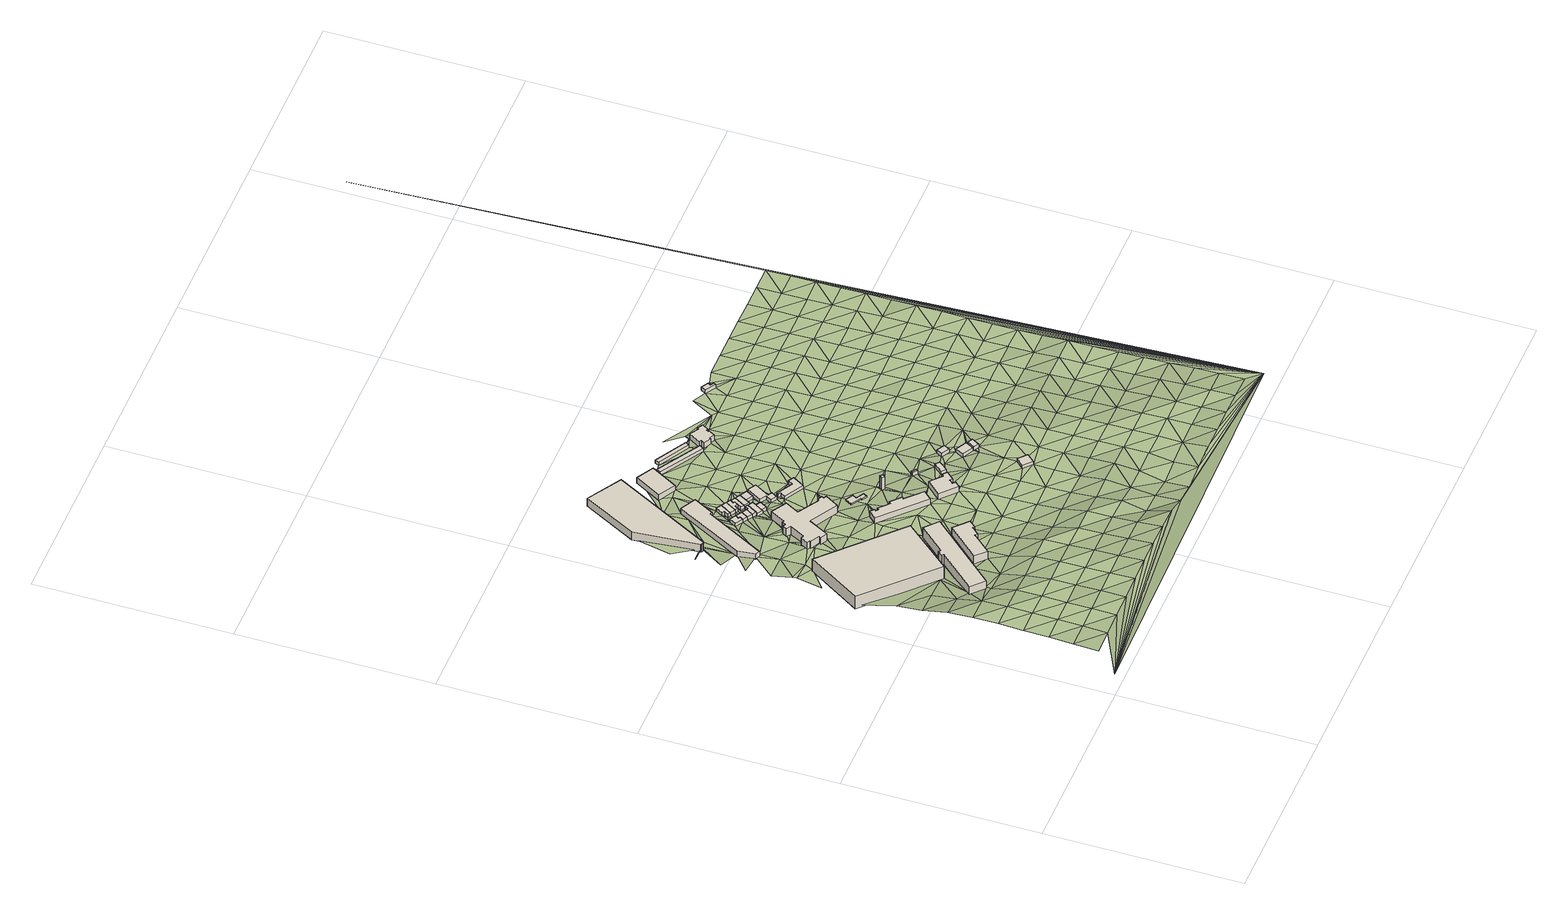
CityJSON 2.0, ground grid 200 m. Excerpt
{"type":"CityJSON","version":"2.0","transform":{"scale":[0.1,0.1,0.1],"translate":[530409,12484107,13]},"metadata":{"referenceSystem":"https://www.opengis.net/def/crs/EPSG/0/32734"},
"CityObjects":{
"building1":{"type":"Building","attributes":{"address":"358 on Victoria Victoria Road Cape Town","building":"commercial","building:levels":5,"building_height":15.3,"plus_code":"4FRW3F76+Q6G","ground_height":26.75,"roof_height":42.05},"geometry":[{"type":"Solid","lod":"1","boundaries":[[[[0,1,2,3]],[[1,4,5,2]],[[4,6,7,5]],[[6,0,3,7]],[[3,2,5,7]],[[6,4,1,0]]]]}]},
"building2":{"type":"Building","attributes":{"address":"Victoria Road Salt River Cape Town","building":"residential","building:levels":4,"building:flats":"150","residential":"student","building_height":12.5,"plus_code":"4FRW3F76+G8G","ground_height":27.33,"roof_height":39.83},"geometry":[{"type":"Solid","lod":"1","boundaries":[[[[8,9,10,11]],[[9,12,13,10]],[[12,14,15,13]],[[14,16,17,15]],[[16,18,19,17]],[[18,20,21,19]],[[20,22,23,21]],[[22,8,11,23]],[[11,10,13,15,17,19,21,23]],[[22,20,18,16,14,12,9,8]]]]}]},
"building3":{"type":"Building","attributes":{"address":"Victoria Road Salt River Cape Town","building":"residential","building:levels":3,"building:flats":"25","residential":"student","building_height":9.7,"plus_code":"4FRW3F76+GFP","ground_height":27.52,"roof_height":37.22},"geometry":[{"type":"Solid","lod":"1","boundaries":[[[[24,25,26,27]],[[25,28,29,26]],[[28,30,31,29]],[[30,32,33,31]],[[32,34,35,33]],[[34,36,37,35]],[[36,38,39,37]],[[38,24,27,39]],[[27,26,29,31,33,35,37,39]],[[38,36,34,32,30,28,25,24]]]]}]},
"building4":{"type":"Building","attributes":{"address":"International Hotel School 127 Cecil Road Salt River 7925 Cape Town","building":"college","building:levels":2,"amenity":"college","building_height":6.9,"plus_code":"4FRW3F86+86P","ground_height":23.67,"roof_height":30.57},"geometry":[{"type":"Solid","lod":"1","boundaries":[[[[40,41,42,43]],[[41,44,45,42]],[[44,46,47,45]],[[46,48,49,47]],[[48,50,51,49]],[[50,52,53,51]],[[52,40,43,53]],[[43,42,45,47,49,51,53]],[[52,50,48,46,44,41,40]]]]}]},
"building5":{"type":"Building","attributes":{"address":"1 Milne Street Salt River Cape Town","building":"house","building:levels":1,"building_height":4.1,"plus_code":"4FRW3F86+88G","ground_height":24.61,"roof_height":28.71},"geometry":[{"type":"Solid","lod":"1","boundaries":[[[[54,55,56,57]],[[55,58,59,56]],[[58,60,61,59]],[[60,62,63,61]],[[62,64,65,63]],[[64,54,57,65]],[[57,56,59,61,63,65]],[[64,62,60,58,55,54]]]]}]},
"building6":{"type":"Building","attributes":{"address":"271 Victoria Road Salt River Cape Town","building":"commercial","building:levels":3,"building_height":9.7,"plus_code":"4FRW3F86+495","ground_height":24.43,"roof_height":34.13},"geometry":[{"type":"Solid","lod":"1","boundaries":[[[[66,67,68,69]],[[67,70,71,68]],[[70,72,73,71]],[[72,74,75,73]],[[74,76,77,75]],[[76,78,79,77]],[[78,80,81,79]],[[80,82,83,81]],[[82,84,85,83]],[[84,86,87,85]],[[86,88,89,87]],[[88,90,91,89]],[[90,92,93,91]],[[92,94,95,93]],[[94,96,97,95]],[[96,98,99,97]],[[98,100,101,99]],[[100,102,103,101]],[[102,104,105,103]],[[104,106,107,105]],[[106,108,109,107]],[[108,110,111,109]],[[110,112,113,111]],[[112,66,69,113]],[[69,68,71,73,75,77,79,81,83,85,87,89,91,93,95,97,99,101,103,105,107,109,111,113]],[[112,110,108,106,104,102,100,98,96,94,92,90,88,86,84,82,80,78,76,74,72,70,67,66]]]]}]},
"building7":{"type":"Building","attributes":{"address":"97 Durham Avenue Salt River Cape Town","building":"commercial","building:levels":3,"building_height":9.7,"plus_code":"4FRW3F86+G54","ground_height":21.11,"roof_height":30.81},"geometry":[{"type":"Solid","lod":"1","boundaries":[[[[114,115,116,117]],[[115,118,119,116]],[[118,120,121,119]],[[120,122,123,121]],[[122,124,125,123]],[[124,126,127,125]],[[126,128,129,127]],[[128,114,117,129]],[[117,116,119,121,123,125,127,129]],[[128,126,124,122,120,118,115,114]]]]}]},
"building8":{"type":"Building","attributes":{"address":"2 Milne Street Salt River Cape Town","building":"house","building:levels":1,"building_height":4.1,"plus_code":"4FRW3F86+892","ground_height":24.61,"roof_height":28.71},"geometry":[{"type":"Solid","lod":"1","boundaries":[[[[130,131,132,133]],[[131,54,57,132]],[[54,64,65,57]],[[64,62,63,65]],[[62,60,61,63]],[[60,130,133,61]],[[133,132,57,65,63,61]],[[60,62,64,54,131,130]]]]}]},
"building9":{"type":"Building","attributes":{"address":"3 Milne Street Salt River Cape Town","building":"house","building:levels":1,"building_height":4.1,"plus_code":"4FRW3F86+79W","ground_height":24.61,"roof_height":28.71},"geometry":[{"type":"Solid","lod":"1","boundaries":[[[[134,135,136,137]],[[135,131,132,136]],[[131,130,133,132]],[[130,134,137,133]],[[137,136,132,133]],[[130,131,135,134]]]]}]},
"building10":{"type":"Building","attributes":{"address":"1 Ford Street Salt River Cape Town","building":"house","building:levels":1,"building_height":4.1,"plus_code":"4FRW3F86+99M","ground_height":24.08,"roof_height":28.18},"geometry":[{"type":"Solid","lod":"1","boundaries":[[[[138,139,140,141]],[[139,142,143,140]],[[142,144,145,143]],[[144,146,147,145]],[[146,148,149,147]],[[148,138,141,149]],[[141,140,143,145,147,149]],[[148,146,144,142,139,138]]]]}]},
"building11":{"type":"Building","attributes":{"address":"4 Milne Street Salt River Cape Town","building":"house","building:levels":1,"building_height":4.1,"plus_code":"4FRW3F86+7CJ","ground_height":24.61,"roof_height":28.71},"geometry":[{"type":"Solid","lod":"1","boundaries":[[[[150,151,152,153]],[[151,154,155,152]],[[154,156,157,155]],[[156,135,136,157]],[[135,134,137,136]],[[134,150,153,137]],[[153,152,155,157,136,137]],[[134,135,156,154,151,150]]]]}]},
"building12":{"type":"Building","attributes":{"address":"2 Ford Street Salt River Cape Town","building":"house","building:levels":1,"building_height":4.1,"plus_code":"4FRW3F86+999","ground_height":24.08,"roof_height":28.18},"geometry":[{"type":"Solid","lod":"1","boundaries":[[[[158,138,141,159]],[[138,148,149,141]],[[148,160,161,149]],[[160,158,159,161]],[[159,141,149,161]],[[160,148,138,158]]]]}]},
"building13":{"type":"Building","attributes":{"address":"5 Milne Street Salt River Cape Town","building":"house","building:levels":1,"building_height":4.1,"plus_code":"4FRW3F86+7CF","ground_height":24.03,"roof_height":28.13},"geometry":[{"type":"Solid","lod":"1","boundaries":[[[[162,163,164,165]],[[163,166,167,164]],[[166,168,169,167]],[[168,170,171,169]],[[170,172,173,171]],[[172,174,175,173]],[[174,162,165,175]],[[165,164,167,169,171,173,175]],[[174,172,170,168,166,163,162]]]]}]},
"building14":{"type":"Building","attributes":{"address":"3 Ford Street Salt River Cape Town","building":"house","building:levels":1,"building_height":4.1,"plus_code":"4FRW3F86+9C3","ground_height":24.08,"roof_height":28.18},"geometry":[{"type":"Solid","lod":"1","boundaries":[[[[176,158,159,177]],[[158,160,161,159]],[[160,178,179,161]],[[178,180,181,179]],[[180,182,183,181]],[[182,184,185,183]],[[184,186,187,185]],[[186,176,177,187]],[[177,159,161,179,181,183,185,187]],[[186,184,182,180,178,160,158,176]]]]}]},
"building15":{"type":"Building","attributes":{"address":"6 Milne Street Salt River Cape Town","building":"house","building:levels":1,"building_height":4.1,"plus_code":"4FRW3F86+7C9","ground_height":24.03,"roof_height":28.13},"geometry":[{"type":"Solid","lod":"1","boundaries":[[[[163,162,165,164]],[[162,188,189,165]],[[188,190,191,189]],[[190,163,164,191]],[[164,165,189,191]],[[190,188,162,163]]]]}]},
"building16":{"type":"Building","attributes":{"address":"Salt River Fire Station 346A Victoria Road Salt River 7925 Cape Town","building":"fire_station","building:levels":2,"amenity":"fire_station","operator":"City of Cape Town","building_height":6.9,"plus_code":"4FRW3F76+RH9","ground_height":27.36,"roof_height":34.26},"geometry":[{"type":"Solid","lod":"1","boundaries":[[[[192,193,194,195]],[[193,196,197,194]],[[196,198,199,197]],[[198,200,201,199]],[[200,202,203,201]],[[202,204,205,203]],[[204,206,207,205]],[[206,208,209,207]],[[208,210,211,209]],[[210,212,213,211]],[[212,214,215,213]],[[214,192,195,215]],[[195,194,197,199,201,203,205,207,209,211,213,215]],[[214,212,210,208,206,204,202,200,198,196,193,192]]]]}]},
"building17":{"type":"Building","attributes":{"address":"4 Ford Street Salt River Cape Town","building":"house","building:levels":1,"building_height":4.1,"plus_code":"4FRW3F86+8CW","ground_height":23.65,"roof_height":27.75},"geometry":[{"type":"Solid","lod":"1","boundaries":[[[[216,217,218,219]],[[217,220,221,218]],[[220,222,223,221]],[[222,224,225,223]],[[224,226,227,225]],[[226,228,229,227]],[[228,216,219,229]],[[219,218,221,223,225,227,229]],[[228,226,224,222,220,217,216]]]]}]},
"building18":{"type":"Building","attributes":{"address":"5 Ford Street Salt River Cape Town","building":"house","building:levels":1,"building_height":4.1,"plus_code":"4FRW3F86+8FJ","ground_height":23.65,"roof_height":27.75},"geometry":[{"type":"Solid","lod":"1","boundaries":[[[[230,216,219,231]],[[216,228,229,219]],[[228,232,233,229]],[[232,234,235,233]],[[234,230,231,235]],[[231,219,229,233,235]],[[234,232,228,216,230]]]]}]},
"building19":{"type":"Building","attributes":{"building":"roof","building:levels":1,"building_height":1.3,"min_height":2.8,"plus_code":"4FRW3F76+XH5","ground_height":26.44,"roof_height":31.84,"bottom_roof_height":30.54},"geometry":[{"type":"Solid","lod":"1","boundaries":[[[[236,237,238,239]],[[237,240,241,238]],[[240,242,243,241]],[[242,244,245,243]],[[244,246,247,245]],[[246,248,249,247]],[[248,250,251,249]],[[250,236,239,251]],[[239,238,241,243,245,247,249,251]],[[250,248,246,244,242,240,237,236]]]]}]},
"building20":{"type":"Building","attributes":{"address":"6 Ford Street Salt River Cape Town","building":"house","building:levels":1,"building_height":4.1,"plus_code":"4FRW3F86+8FG","ground_height":23.65,"roof_height":27.75},"geometry":[{"type":"Solid","lod":"1","boundaries":[[[[230,234,235,231]],[[234,252,253,235]],[[252,254,255,253]],[[254,230,231,255]],[[231,235,253,255]],[[254,252,234,230]]]]}]},
"building21":{"type":"Building","attributes":{"address":"7 Ford Street Salt River Cape Town","building":"house","building:levels":1,"building_height":4.1,"plus_code":"4FRW3F86+7GV","ground_height":23.68,"roof_height":27.78},"geometry":[{"type":"Solid","lod":"1","boundaries":[[[[256,257,258,259]],[[257,260,261,258]],[[260,262,263,261]],[[262,264,265,263]],[[264,266,267,265]],[[266,268,269,267]],[[268,270,271,269]],[[270,256,259,271]],[[259,258,261,263,265,267,269,271]],[[270,268,266,264,262,260,257,256]]]]}]},
"building22":{"type":"Building","attributes":{"address":"7 Shelley Road Salt River Cape Town","building":"kindergarten","building:levels":1,"building_height":4.1,"plus_code":"4FRW3F86+5HH","ground_height":23.93,"roof_height":28.03},"geometry":[{"type":"Solid","lod":"1","boundaries":[[[[272,273,274,275]],[[273,276,277,274]],[[276,278,279,277]],[[278,280,281,279]],[[280,282,283,281]],[[282,284,285,283]],[[284,286,287,285]],[[286,272,275,287]],[[275,274,277,279,281,283,285,287]],[[286,284,282,280,278,276,273,272]]]]}]},
"building23":{"type":"Building","attributes":{"address":"125 Cecil Road Salt River Cape Town","building":"industrial","building:levels":2,"building_height":6.9,"plus_code":"4FRW3F86+JCQ","ground_height":21.35,"roof_height":28.25},"geometry":[{"type":"Solid","lod":"1","boundaries":[[[[288,289,290,291]],[[289,292,293,290]],[[292,294,295,293]],[[294,288,291,295]],[[291,290,293,295]],[[294,292,289,288]]]]}]},
"building24":{"type":"Building","attributes":{"building":"yes","building:levels":5,"building_height":15.3,"plus_code":"4FRW3F76+WP2","ground_height":25.84,"roof_height":41.14},"geometry":[{"type":"Solid","lod":"1","boundaries":[[[[296,297,298,299]],[[297,300,301,298]],[[300,302,303,301]],[[302,296,299,303]],[[299,298,301,303]],[[302,300,297,296]]]]}]},
"building25":{"type":"Building","attributes":{"address":"Beth Uriel 289 Victoria Road Salt River 7925 Cape Town","building":"residential","building:levels":2,"beds":"30","amenity":"social_facility","social_facility":"shelter","building_height":6.9,"plus_code":"4FRW3F76+PQ3","ground_height":27.09,"roof_height":33.99},"geometry":[{"type":"Solid","lod":"1","boundaries":[[[[304,305,306,307]],[[305,308,309,306]],[[308,310,311,309]],[[310,312,313,311]],[[312,314,315,313]],[[314,316,317,315]],[[316,318,319,317]],[[318,320,321,319]],[[320,322,323,321]],[[322,304,307,323]],[[307,306,309,311,313,315,317,319,321,323]],[[322,320,318,316,314,312,310,308,305,304]]]]}]},
"building26":{"type":"Building","attributes":{"address":"Me’Kasi Coffee","building":"retail","building:levels":1,"amenity":"cafe","building_height":4.1,"plus_code":"4FRW3F76+RRF","ground_height":25.82,"roof_height":29.92},"geometry":[{"type":"Solid","lod":"1","boundaries":[[[[324,325,326,327]],[[325,328,329,326]],[[328,330,331,329]],[[330,324,327,331]],[[327,326,329,331]],[[330,328,325,324]]]]}]},
"building27":{"type":"Building","attributes":{"building":"garages","building:levels":1,"building_height":4.1,"plus_code":"4FRW3F76+PVW","ground_height":26.76,"roof_height":30.86},"geometry":[{"type":"Solid","lod":"1","boundaries":[[[[332,333,334,335]],[[333,336,337,334]],[[336,338,339,337]],[[338,332,335,339]],[[335,334,337,339]],[[338,336,333,332]]]]}]},
"building28":{"type":"Building","attributes":{"building":"carport","building:levels":1,"amenity":"parking","building_height":4.1,"plus_code":"4FRW3F86+HJR","ground_height":21.75,"roof_height":25.85},"geometry":[{"type":"Solid","lod":"1","boundaries":[[[[340,341,342,343]],[[341,344,345,342]],[[344,346,347,345]],[[346,340,343,347]],[[343,342,345,347]],[[346,344,341,340]]]]}]},
"building29":{"type":"Building","attributes":{"building":"service","building:levels":1,"building_height":4.1,"plus_code":"4FRW3F77+F2M","ground_height":29.05,"roof_height":33.15},"geometry":[{"type":"Solid","lod":"1","boundaries":[[[[348,349,350,351]],[[349,352,353,350]],[[352,354,355,353]],[[354,348,351,355]],[[351,350,353,355]],[[354,352,349,348]]]]}]},
"building30":{"type":"Building","attributes":{"building":"carport","building:levels":1,"amenity":"parking","building_height":4.1,"plus_code":"4FRW3F86+JJQ","ground_height":21.04,"roof_height":25.14},"geometry":[{"type":"Solid","lod":"1","boundaries":[[[[356,357,358,359]],[[357,360,361,358]],[[360,362,363,361]],[[362,356,359,363]],[[359,358,361,363]],[[362,360,357,356]]]]}]},
"building31":{"type":"Building","attributes":{"building":"school","building:levels":1,"building_height":4.1,"plus_code":"4FRW3F76+QX8","ground_height":25.17,"roof_height":29.27},"geometry":[{"type":"Solid","lod":"1","boundaries":[[[[364,365,366,367]],[[365,368,369,366]],[[368,370,371,369]],[[370,364,367,371]],[[367,366,369,371]],[[370,368,365,364]]]]}]},
"building32":{"type":"Building","attributes":{"building":"school","building:levels":1,"building_height":4.1,"plus_code":"4FRW3F77+P22","ground_height":26.19,"roof_height":30.29},"geometry":[{"type":"Solid","lod":"1","boundaries":[[[[372,373,374,375]],[[373,376,377,374]],[[376,378,379,377]],[[378,372,375,379]],[[375,374,377,379]],[[378,376,373,372]]]]}]},
"building33":{"type":"Building","attributes":{"building":"school","building:levels":1,"building_height":4.1,"plus_code":"4FRW3F77+M3J","ground_height":26.19,"roof_height":30.29},"geometry":[{"type":"Solid","lod":"1","boundaries":[[[[380,381,382,383]],[[381,384,385,382]],[[384,386,387,385]],[[386,380,383,387]],[[383,382,385,387]],[[386,384,381,380]]]]}]},
"building34":{"type":"Building","attributes":{"address":"Rotary Club of Cape Town Shelley Road Salt River Cape Town","building":"hall","building:levels":2,"amenity":"social_facility","social_facility":"outreach","operator":"Rotary International","building_height":6.9,"plus_code":"4FRW3F86+HQ7","ground_height":21.04,"roof_height":27.94},"geometry":[{"type":"Solid","lod":"1","boundaries":[[[[388,389,390,391]],[[389,392,393,390]],[[392,394,395,393]],[[394,396,397,395]],[[396,398,399,397]],[[398,400,401,399]],[[400,402,403,401]],[[402,404,405,403]],[[404,406,407,405]],[[406,408,409,407]],[[408,410,411,409]],[[410,412,413,411]],[[412,414,415,413]],[[414,388,391,415]],[[391,390,393,395,397,399,401,403,405,407,409,411,413,415]],[[414,412,410,408,406,404,402,400,398,396,394,392,389,388]]]]}]},
"building35":{"type":"Building","attributes":{"address":"Shelley Road Salt River Cape Town","building":"house","building:levels":1,"building_height":4.1,"plus_code":"4FRW3F87+J36","ground_height":20.47,"roof_height":24.57},"geometry":[{"type":"Solid","lod":"1","boundaries":[[[[416,417,418,419]],[[417,420,421,418]],[[420,422,423,421]],[[422,424,425,423]],[[424,426,427,425]],[[426,416,419,427]],[[419,418,421,423,425,427]],[[426,424,422,420,417,416]]]]}]},
"terrain1":{"type":"TINRelief","geometry":[{"type":"CompositeSurface","lod":"1","boundaries":[[[428,429,430]],[[431,432,430]],[[433,434,428]],[[433,428,430]],[[435,436,434]],[[435,434,433]],[[431,437,432]],[[438,436,439]],[[430,432,433]],[[439,436,435]],[[440,441,438]],[[435,433,442]],[[440,438,439]],[[432,442,433]],[[443,437,431]],[[444,445,441]],[[439,435,446]],[[444,441,440]],[[442,446,435]],[[447,445,448]],[[449,440,439]],[[448,445,444]],[[437,442,432]],[[446,449,439]],[[450,451,447]],[[431,452,443]],[[453,444,440]],[[450,447,448]],[[446,442,454]],[[449,453,440]],[[444,455,448]],[[437,454,442]],[[456,451,457]],[[458,449,446]],[[453,459,444]],[[460,455,444]],[[454,458,446]],[[460,444,459]],[[451,450,457]],[[431,461,452]],[[462,453,449]],[[450,448,457]],[[448,455,457]],[[443,454,437]],[[458,462,449]],[[0,456,457]],[[453,463,459]],[[458,454,464]],[[462,463,453]],[[465,466,467]],[[455,0,457]],[[460,459,468]],[[443,464,454]],[[431,469,461]],[[470,462,458]],[[463,468,459]],[[467,471,472]],[[0,455,16]],[[464,470,458]],[[472,473,474]],[[466,471,467]],[[468,475,460]],[[476,463,462]],[[452,464,443]],[[473,472,471]],[[470,476,462]],[[431,477,469]],[[473,478,474]],[[479,468,463]],[[16,14,0]],[[470,464,480]],[[14,12,0]],[[476,479,463]],[[478,481,482]],[[471,466,483]],[[480,464,452]],[[484,475,468]],[[485,478,473]],[[471,486,473]],[[487,476,470]],[[488,489,481]],[[479,490,468]],[[460,475,491]],[[483,466,492]],[[475,484,25]],[[484,468,490]],[[489,488,493]],[[487,470,480]],[[494,492,466]],[[495,496,493]],[[477,431,497]],[[471,483,486]],[[0,12,498]],[[473,499,485]],[[500,475,25]],[[501,479,476]],[[481,502,488]],[[480,452,461]],[[473,486,499]],[[501,476,487]],[[502,481,503]],[[495,504,505]],[[490,506,484]],[[494,466,498]],[[483,492,507]],[[9,508,12]],[[486,483,509]],[[510,490,479]],[[502,503,511]],[[512,486,509]],[[483,507,509]],[[480,513,487]],[[485,499,514]],[[510,479,501]],[[499,486,515]],[[516,507,492]],[[484,506,517]],[[494,518,492]],[[509,507,519]],[[461,513,480]],[[499,515,520]],[[516,492,518]],[[491,475,500]],[[521,506,490]],[[522,500,25]],[[514,523,485]],[[503,481,524]],[[508,498,12]],[[501,487,525]],[[521,490,510]],[[520,526,499]],[[506,527,517]],[[514,499,528]],[[503,524,511]],[[513,525,487]],[[526,528,499]],[[523,529,485]],[[530,527,506]],[[501,531,510]],[[528,532,514]],[[518,533,516]],[[530,506,521]],[[494,498,534]],[[469,513,461]],[[525,531,501]],[[532,535,514]],[[494,536,518]],[[537,516,533]],[[500,522,491]],[[498,508,534]],[[481,538,524]],[[534,539,494]],[[60,523,514]],[[540,527,541]],[[542,535,532]],[[541,527,530]],[[521,510,543]],[[524,544,511]],[[514,535,545]],[[536,494,539]],[[533,518,546]],[[525,513,547]],[[531,543,510]],[[548,523,60]],[[60,514,130]],[[523,548,529]],[[530,549,541]],[[469,547,513]],[[545,535,550]],[[130,514,134]],[[514,545,134]],[[536,546,518]],[[551,522,549]],[[530,521,552]],[[553,534,508]],[[554,491,522]],[[553,508,491]],[[537,533,555]],[[55,529,548]],[[556,531,525]],[[551,554,522]],[[543,552,521]],[[550,557,545]],[[553,539,534]],[[533,546,555]],[[547,556,525]],[[529,55,558]],[[146,55,54]],[[530,559,549]],[[142,558,55]],[[142,55,146]],[[536,539,553]],[[560,511,544]],[[538,544,524]],[[561,545,557]],[[553,491,554]],[[146,54,148]],[[134,545,561]],[[214,546,536]],[[543,531,562]],[[552,559,530]],[[144,142,146]],[[555,563,537]],[[564,148,54]],[[551,549,565]],[[561,150,134]],[[54,131,564]],[[547,469,477]],[[142,139,558]],[[557,566,561]],[[556,562,531]],[[554,551,565]],[[555,546,563]],[[564,131,567]],[[568,566,557]],[[569,131,135]],[[208,212,570]],[[131,569,567]],[[571,552,543]],[[139,52,558]],[[565,549,559]],[[112,568,557]],[[206,212,208]],[[572,573,112]],[[135,156,154]],[[574,566,568]],[[575,546,214]],[[135,154,569]],[[547,576,556]],[[553,577,536]],[[544,538,578]],[[180,567,569]],[[573,572,579]],[[562,571,543]],[[575,563,546]],[[569,154,580]],[[577,553,554]],[[575,214,212]],[[182,180,569]],[[154,151,580]],[[138,581,139]],[[477,576,547]],[[206,575,212]],[[581,52,139]],[[582,559,552]],[[583,580,151]],[[52,578,538]],[[112,584,568]],[[204,202,206]],[[554,565,585]],[[581,138,158]],[[583,151,166]],[[586,573,579]],[[497,431,587]],[[588,544,578]],[[166,589,190]],[[562,556,590]],[[568,591,190]],[[202,575,206]],[[554,585,577]],[[112,573,592]],[[571,582,552]],[[591,568,584]],[[593,583,166]],[[588,594,544]],[[190,595,166]],[[578,52,581]],[[112,592,584]],[[576,590,556]],[[190,591,595]],[[596,563,575]],[[593,166,597]],[[598,563,596]],[[597,166,595]],[[598,599,600]],[[584,601,591]],[[602,573,586]],[[603,158,176]],[[595,591,604]],[[562,605,571]],[[565,559,606]],[[582,607,559]],[[584,592,601]],[[581,158,608]],[[176,216,603]],[[602,586,599]],[[576,477,497]],[[609,578,581]],[[590,605,562]],[[585,610,577]],[[597,595,611]],[[598,602,599]],[[198,612,200]],[[601,592,613]],[[592,573,286]],[[609,588,578]],[[202,200,614]],[[296,575,202]],[[216,230,603]],[[615,585,565]],[[613,616,601]],[[592,617,613]],[[559,607,606]],[[577,610,618]],[[616,619,601]],[[602,598,596]],[[612,577,618]],[[158,603,608]],[[582,571,620]],[[602,286,573]],[[597,611,621]],[[603,230,621]],[[581,608,609]],[[612,614,200]],[[596,575,622]],[[585,615,610]],[[623,590,576]],[[202,614,296]],[[624,619,270]],[[611,603,621]],[[605,620,571]],[[565,606,615]],[[497,623,576]],[[273,619,616]],[[575,296,622]],[[618,610,304]],[[607,582,625]],[[304,612,618]],[[276,626,616]],[[627,602,596]],[[590,628,605]],[[614,612,304]],[[616,626,273]],[[620,625,582]],[[619,629,270]],[[614,297,296]],[[608,630,609]],[[631,603,611]],[[622,627,596]],[[623,628,590]],[[619,273,629]],[[300,297,614]],[[615,606,632]],[[611,270,631]],[[631,608,603]],[[622,296,302]],[[633,606,607]],[[626,276,273]],[[302,300,622]],[[630,634,609]],[[635,615,632]],[[286,602,636]],[[637,620,605]],[[607,625,633]],[[609,634,638]],[[639,635,640]],[[639,640,641]],[[632,640,635]],[[623,497,642]],[[609,638,643]],[[300,614,644]],[[614,304,324]],[[631,270,629]],[[627,636,602]],[[628,637,605]],[[608,645,630]],[[632,606,646]],[[304,322,647]],[[648,272,286]],[[625,620,649]],[[300,650,622]],[[645,608,631]],[[644,614,324]],[[646,606,633]],[[627,622,650]],[[304,647,325]],[[322,320,647]],[[628,623,651]],[[286,636,648]],[[637,649,620]],[[632,652,640]],[[273,653,629]],[[653,273,272]],[[654,634,630]],[[324,304,325]],[[647,320,655]],[[642,651,623]],[[650,300,644]],[[631,629,653]],[[655,320,318]],[[640,652,318]],[[654,630,645]],[[652,632,646]],[[625,349,633]],[[330,644,324]],[[636,627,656]],[[649,657,625]],[[655,318,333]],[[648,653,272]],[[647,655,338]],[[647,338,325]],[[650,644,330]],[[628,658,637]],[[646,633,348]],[[656,627,650]],[[651,659,628]],[[333,318,652]],[[631,660,645]],[[349,625,657]],[[325,338,328]],[[636,661,648]],[[649,637,658]],[[348,633,349]],[[653,660,631]],[[628,659,658]],[[344,634,654]],[[662,330,328]],[[663,651,642]],[[664,333,652]],[[346,665,666]],[[661,636,656]],[[354,646,348]],[[664,336,333]],[[654,645,344]],[[652,646,667]],[[668,650,330]],[[328,338,662]],[[669,645,660]],[[667,646,354]],[[662,338,336]],[[668,656,650]],[[648,670,653]],[[657,649,671]],[[672,659,651]],[[652,373,664]],[[673,648,661]],[[658,674,649]],[[669,344,645]],[[668,330,662]],[[336,664,675]],[[663,672,651]],[[671,349,657]],[[662,336,675]],[[670,660,653]],[[676,665,346]],[[670,648,673]],[[649,674,671]],[[667,677,652]],[[373,652,677]],[[656,678,661]],[[354,352,667]],[[664,373,372]],[[664,372,675]],[[658,659,679]],[[678,656,668]],[[672,680,659]],[[662,675,364]],[[660,681,669]],[[352,349,682]],[[344,683,346]],[[684,344,669]],[[346,685,676]],[[673,661,686]],[[658,679,674]],[[346,683,687]],[[372,688,675]],[[344,684,683]],[[685,346,687]],[[689,373,677]],[[349,671,682]],[[681,660,670]],[[659,680,679]],[[687,683,690]],[[685,687,690]],[[677,667,691]],[[692,668,662]],[[693,667,352]],[[692,662,364]],[[686,661,678]],[[684,669,694]],[[689,677,695]],[[394,676,685]],[[688,372,696]],[[394,362,676]],[[697,672,663]],[[677,691,695]],[[696,698,688]],[[671,674,699]],[[695,378,689]],[[372,378,696]],[[667,693,691]],[[694,669,700]],[[700,669,681]],[[694,701,684]],[[692,364,698]],[[352,682,693]],[[362,394,702]],[[678,668,703]],[[673,704,670]],[[680,672,697]],[[695,380,378]],[[705,673,686]],[[699,674,679]],[[663,706,697]],[[587,642,497]],[[692,703,668]],[[707,702,394]],[[681,670,704]],[[708,682,671]],[[705,704,673]],[[700,709,694]],[[394,710,707]],[[698,696,711]],[[712,686,678]],[[713,679,680]],[[709,714,715]],[[716,710,394]],[[717,718,691]],[[699,708,671]],[[696,378,711]],[[714,709,719]],[[717,691,693]],[[711,378,380]],[[703,712,678]],[[680,697,713]],[[720,709,700]],[[719,709,720]],[[718,711,380]],[[698,721,692]],[[681,722,700]],[[723,724,707]],[[719,720,725]],[[726,705,686]],[[679,727,699]],[[693,682,728]],[[722,681,704]],[[708,729,682]],[[718,717,711]],[[703,692,721]],[[706,730,697]],[[663,642,587]],[[711,721,698]],[[710,723,707]],[[712,726,686]],[[727,679,713]],[[720,700,731]],[[717,693,728]],[[682,729,728]],[[710,725,723]],[[704,705,732]],[[708,699,733]],[[725,720,723]],[[700,722,731]],[[703,734,712]],[[726,732,705]],[[699,727,733]],[[713,697,735]],[[734,703,721]],[[697,730,736]],[[737,722,704]],[[729,708,738]],[[711,717,739]],[[740,720,731]],[[728,741,717]],[[720,740,723]],[[726,712,742]],[[735,727,713]],[[732,737,704]],[[733,738,708]],[[735,697,736]],[[706,663,587]],[[712,734,742]],[[717,741,739]],[[722,743,731]],[[721,711,744]],[[732,726,745]],[[733,727,746]],[[747,728,729]],[[737,743,722]],[[738,748,729]],[[734,721,744]],[[736,730,749]],[[745,726,742]],[[727,735,746]],[[711,739,744]],[[740,731,750]],[[728,747,741]],[[723,740,751]],[[729,748,747]],[[737,732,752]],[[753,738,733]],[[743,750,731]],[[734,754,742]],[[736,755,735]],[[752,732,745]],[[753,733,746]],[[587,730,706]],[[741,756,739]],[[754,734,744]],[[755,736,749]],[[757,748,738]],[[750,758,740]],[[740,420,751]],[[741,747,756]],[[745,742,759]],[[737,760,743]],[[746,735,761]],[[752,762,737]],[[753,757,738]],[[420,740,758]],[[759,742,754]],[[761,735,755]],[[750,743,760]],[[744,739,763]],[[737,762,760]],[[739,756,764]],[[745,765,752]],[[753,746,766]],[[748,767,747]],[[757,768,748]],[[754,744,763]],[[755,749,769]],[[749,730,587]],[[765,745,759]],[[739,764,763]],[[766,746,761]],[[750,770,758]],[[747,767,756]],[[420,758,422]],[[748,768,767]],[[762,752,771]],[[770,750,760]],[[754,772,759]],[[757,753,773]],[[761,755,774]],[[765,771,752]],[[753,766,775]],[[764,756,776]],[[424,416,426]],[[772,754,763]],[[777,422,758]],[[769,774,755]],[[768,757,773]],[[778,416,424]],[[777,758,770]],[[753,775,773]],[[776,756,767]],[[765,759,779]],[[762,780,760]],[[424,422,777]],[[771,781,762]],[[749,587,769]],[[777,778,424]],[[764,782,763]],[[761,783,766]],[[772,779,759]],[[774,784,761]],[[770,760,780]],[[762,781,780]],[[782,764,776]],[[785,771,765]],[[783,775,766]],[[767,768,786]],[[761,784,783]],[[773,787,768]],[[788,778,777]],[[772,763,789]],[[774,769,790]],[[779,785,765]],[[770,791,777]],[[776,767,786]],[[789,763,782]],[[768,787,786]],[[792,781,771]],[[791,770,780]],[[793,779,772]],[[794,773,775]],[[784,774,795]],[[785,792,771]],[[775,783,796]],[[587,790,769]],[[777,797,788]],[[793,772,789]],[[790,795,774]],[[773,794,787]],[[782,776,798]],[[777,791,797]],[[775,796,794]],[[786,799,776]],[[785,779,800]],[[780,781,801]],[[792,802,781]],[[789,782,798]],[[783,784,803]],[[800,779,793]],[[776,799,798]],[[795,804,784]],[[790,587,795]],[[791,780,801]],[[788,797,805]],[[781,802,801]],[[792,785,806]],[[796,783,803]],[[787,807,786]],[[784,804,803]],[[787,794,808]],[[587,804,795]],[[789,809,793]],[[785,800,806]],[[791,810,797]],[[786,807,799]],[[809,789,798]],[[787,808,807]],[[803,804,587]],[[802,792,811]],[[796,812,794]],[[810,791,801]],[[793,813,800]],[[806,811,792]],[[812,796,803]],[[803,587,812]],[[805,797,814]],[[798,799,815]],[[813,793,809]],[[808,794,816]],[[814,797,810]],[[815,799,807]],[[812,587,816]],[[806,800,817]],[[818,801,802]],[[811,819,802]],[[816,794,812]],[[820,809,798]],[[800,813,817]],[[821,816,587]],[[810,801,818]],[[822,805,814]],[[802,819,818]],[[815,820,798]],[[823,811,806]],[[808,824,807]],[[808,816,821]],[[821,587,824]],[[823,806,817]],[[814,810,825]],[[813,809,826]],[[824,815,807]],[[820,827,809]],[[808,821,824]],[[828,824,587]],[[829,819,811]],[[810,818,825]],[[817,813,826]],[[826,809,827]],[[823,829,811]],[[830,828,587]],[[822,814,831]],[[819,832,818]],[[820,815,830]],[[825,831,814]],[[815,824,828]],[[833,830,587]],[[817,834,823]],[[819,829,832]],[[827,820,830]],[[834,817,826]],[[815,828,830]],[[587,835,833]],[[825,818,836]],[[831,837,822]],[[838,829,823]],[[818,832,836]],[[839,835,587]],[[823,834,838]],[[840,831,825]],[[826,827,835]],[[830,833,827]],[[587,841,839]],[[840,825,836]],[[835,834,826]],[[832,829,842]],[[835,827,833]],[[829,838,843]],[[841,587,844]],[[845,837,831]],[[836,832,842]],[[840,845,831]],[[842,829,843]],[[587,846,844]],[[838,834,841]],[[834,835,839]],[[847,846,587]],[[836,848,840]],[[837,845,849]],[[841,843,838]],[[841,834,839]],[[848,836,842]],[[587,850,847]],[[851,845,840]],[[852,850,587]],[[840,848,851]],[[842,843,846]],[[843,841,844]],[[852,587,853]],[[849,845,854]],[[846,848,842]],[[845,851,855]],[[846,843,844]],[[854,845,855]],[[851,848,850]],[[848,846,847]],[[850,855,851]],[[850,848,847]],[[854,855,853]],[[855,850,852]],[[853,855,852]],[[856,853,587]]]}]}
},
"vertices":[
[786,1979,180],[1201,2461,180],[1201,2461,334],[786,1979,334],[464,3165,180],[464,3165,334],[117,2615,180],[117,2615,334],
[1238,2353,186],[1001,2090,186],[1001,2090,311],[1238,2353,311],[983,2106,186],[983,2106,311],[942,2060,186],[942,2060,311],[960,2044,186],[960,2044,311],[623,1671,186],[623,1671,311],[756,1551,186],[756,1551,311],[1372,2234,186],[1372,2234,311],
[1358,2109,188],[1060,1784,188],[1060,1784,285],[1358,2109,285],[1165,1682,188],[1165,1682,285],[1334,1871,188],[1334,1871,285],[1356,1852,188],[1356,1852,285],[1422,1924,188],[1422,1924,285],[1438,1910,188],[1438,1910,285],[1496,1977,188],[1496,1977,285],
[814,4591,150],[441,3905,150],[441,3905,219],[814,4591,219],[463,3725,150],[463,3725,219],[506,3702,150],[506,3702,219],[836,4310,150],[836,4310,219],[857,4298,150],[857,4298,219],[971,4507,150],[971,4507,219],
[912,4085,159],[852,4122,159],[852,4122,200],[912,4085,200],[809,4053,159],[809,4053,200],[886,4005,159],[886,4005,200],[908,4040,159],[908,4040,200],[890,4050,159],[890,4050,200],
[1024,3772,157],[941,3618,157],[941,3618,254],[1024,3772,254],[921,3627,157],[921,3627,254],[899,3591,157],[899,3591,254],[872,3606,157],[872,3606,254],[846,3561,157],[846,3561,254],[890,3533,157],[890,3533,254],[809,3379,157],[809,3379,254],[781,3390,157],[781,3390,254],[734,3312,157],[734,3312,254],[767,3298,157],[767,3298,254],[762,3286,157],[762,3286,254],[856,3238,157],[856,3238,254],[842,3217,157],[842,3217,254],[914,3183,157],[914,3183,254],[1022,3388,157],[1022,3388,254],[1309,3222,157],[1309,3222,254],[1394,3363,157],[1394,3363,254],[1363,3378,157],[1363,3378,254],[1377,3400,157],[1377,3400,254],[1326,3425,157],[1326,3425,254],[1312,3410,157],[1312,3410,254],[1101,3540,157],[1101,3540,254],[1180,3680,157],[1180,3680,254],
[644,5457,124],[351,4909,124],[351,4909,221],[644,5457,221],[409,4254,124],[409,4254,221],[418,4241,124],[418,4241,221],[425,4237,124],[425,4237,221],[441,4237,124],[441,4237,221],[453,4247,124],[453,4247,221],[990,5246,124],[990,5246,221],
[931,3978,159],[975,4047,159],[975,4047,200],[931,3978,200],
[982,3945,159],[1027,4018,159],[1027,4018,200],[982,3945,200],
[1004,4262,154],[954,4291,154],[954,4291,195],[1004,4262,195],[911,4216,154],[911,4216,195],[931,4204,154],[931,4204,195],[907,4164,154],[907,4164,195],[936,4147,154],[936,4147,195],
[1020,3922,159],[1087,4031,159],[1087,4031,200],[1020,3922,200],[1061,4046,159],[1061,4046,200],[1039,4011,159],[1039,4011,200],
[1057,4230,154],[1057,4230,195],[989,4117,154],[989,4117,195],
[1075,3886,153],[1120,3960,153],[1120,3960,194],[1075,3886,194],[1144,3999,153],[1144,3999,194],[1087,4031,153],[1087,4031,194],[1020,3922,153],[1020,3922,194],[1015,3908,153],[1015,3908,194],[1069,3875,153],[1069,3875,194],
[1097,4206,154],[1097,4206,195],[1017,4101,154],[1017,4101,195],[1040,4138,154],[1040,4138,195],[1069,4121,154],[1069,4121,195],[1091,4158,154],[1091,4158,195],[1074,4168,154],[1074,4168,195],
[1124,3857,153],[1124,3857,194],[1168,3932,153],[1168,3932,194],
[1266,2835,187],[1684,2441,187],[1684,2441,256],[1266,2835,256],[1763,2524,187],[1763,2524,256],[1603,2675,187],[1603,2675,256],[1619,2692,187],[1619,2692,256],[1520,2785,187],[1520,2785,256],[1502,2766,187],[1502,2766,256],[1402,2860,187],[1402,2860,256],[1385,2842,187],[1385,2842,256],[1362,2863,187],[1362,2863,256],[1376,2877,187],[1376,2877,256],[1338,2912,187],[1338,2912,256],
[1147,4175,150],[1097,4206,150],[1097,4206,190],[1147,4175,190],[1074,4168,150],[1074,4168,190],[1091,4158,150],[1091,4158,190],[1069,4121,150],[1069,4121,190],[1046,4084,150],[1046,4084,190],[1080,4063,150],[1080,4063,190],
[1197,4146,150],[1197,4146,190],[1133,4031,150],[1133,4031,190],[1154,4070,150],[1154,4070,190],
[1512,3142,218],[1438,3185,218],[1438,3185,231],[1512,3142,231],[1395,3116,218],[1395,3116,231],[1493,3057,218],[1493,3057,231],[1489,3048,218],[1489,3048,231],[1543,3016,218],[1543,3016,231],[1567,3055,218],[1567,3055,231],[1488,3102,218],[1488,3102,231],
[1227,4029,150],[1227,4029,190],[1270,4105,150],[1270,4105,190],
[1294,4104,150],[1202,3950,150],[1202,3950,191],[1294,4104,191],[1266,3912,150],[1266,3912,191],[1232,3856,150],[1232,3856,191],[1295,3819,150],[1295,3819,191],[1329,3877,150],[1329,3877,191],[1288,3901,150],[1288,3901,191],[1379,4054,150],[1379,4054,191],
[1588,3757,152],[1533,3788,152],[1533,3788,193],[1588,3757,193],[1504,3737,152],[1504,3737,193],[1335,3833,152],[1335,3833,193],[1324,3814,152],[1324,3814,193],[1351,3798,152],[1351,3798,193],[1321,3747,152],[1321,3747,193],[1519,3635,152],[1519,3635,193],
[1265,5030,127],[1091,5127,127],[1091,5127,195],[1265,5030,195],[937,4854,127],[937,4854,195],[1112,4757,127],[1112,4757,195],
[1728,2937,171],[1753,2914,171],[1753,2914,324],[1728,2937,324],[1779,2941,171],[1779,2941,324],[1754,2965,171],[1754,2965,324],
[1907,2537,184],[1774,2393,184],[1774,2393,253],[1907,2537,253],[1938,2248,184],[1938,2248,253],[1983,2296,184],[1983,2296,253],[1958,2319,184],[1958,2319,253],[1989,2355,184],[1989,2355,253],[2011,2334,184],[2011,2334,253],[2083,2413,184],[2083,2413,253],[2041,2452,184],[2041,2452,253],[2022,2432,184],[2022,2432,253],
[2008,2731,171],[2050,2694,171],[2050,2694,212],[2008,2731,212],[2065,2712,171],[2065,2712,212],[2023,2748,171],[2023,2748,212],
[2105,2482,181],[2148,2447,181],[2148,2447,222],[2105,2482,222],[2222,2539,181],[2222,2539,222],[2179,2574,181],[2179,2574,222],
[1284,4999,130],[1259,4957,130],[1259,4957,172],[1284,4999,172],[1699,4690,130],[1699,4690,172],[1725,4732,130],[1725,4732,172],
[2418,1792,204],[2503,1717,204],[2503,1717,244],[2418,1792,244],[2573,1795,204],[2573,1795,244],[2489,1870,204],[2489,1870,244],
[1407,5058,123],[1384,5018,123],[1384,5018,164],[1407,5058,164],[1704,4833,123],[1704,4833,164],[1728,4873,123],[1728,4873,164],
[2382,2627,165],[2349,2566,165],[2349,2566,206],[2382,2627,206],[2432,2521,165],[2432,2521,206],[2465,2582,165],[2465,2582,206],
[2445,2462,175],[2399,2378,175],[2399,2378,216],[2445,2462,216],[2512,2316,175],[2512,2316,216],[2559,2400,175],[2559,2400,216],
[2570,2390,175],[2526,2312,175],[2526,2312,216],[2570,2390,216],[2579,2283,175],[2579,2283,216],[2623,2361,175],[2623,2361,216],
[1978,4794,123],[1922,4828,123],[1922,4828,192],[1978,4794,192],[1913,4813,123],[1913,4813,192],[1822,4869,123],[1822,4869,192],[1749,4750,123],[1749,4750,192],[1770,4737,123],[1770,4737,192],[1750,4705,123],[1750,4705,192],[1824,4661,123],[1824,4661,192],[1833,4675,123],[1833,4675,192],[1882,4645,123],[1882,4645,192],[1922,4710,123],[1922,4710,192],[1912,4716,123],[1912,4716,192],[1925,4736,123],[1925,4736,192],[1938,4728,123],[1938,4728,192],
[2561,4954,118],[2491,4995,118],[2491,4995,159],[2561,4954,159],[2462,4947,118],[2462,4947,159],[2567,4881,118],[2567,4881,159],[2582,4904,118],[2582,4904,159],[2546,4927,118],[2546,4927,159],
[253,507,280],[253,257,272],[503,257,280],[3,7,278],[753,257,289],[503,507,292],[253,752,291],[503,752,295],[253,1002,298],[1003,257,299],[253,1252,304],[503,1002,301],[503,1252,305],[253,1502,301],[753,507,294],[1252,257,317],[503,1502,294],[253,1752,289],[753,752,296],[253,2002,231],[503,1752,237],[753,1002,296],[503,2002,202],[253,2252,210],[1502,257,326],[753,1252,290],[1003,507,306],[623,1671,237],[117,2615,227],[753,2002,180],[1003,752,295],[753,1502,233],[756,1551,233],[1752,257,321],[1003,1002,290],[1003,1252,260],[1252,507,308],[253,2997,207],[464,3165,200],[302,3262,204],[1003,1502,200],[2002,257,316],[1252,752,301],[503,3247,200],[299,3297,204],[503,3497,190],[253,3497,195],[1003,1752,188],[1252,1002,294],[2251,257,305],[463,3725,183],[1252,1252,282],[1502,507,312],[441,3905,174],[253,3747,187],[753,3247,194],[1165,1682,196],[506,3702,183],[734,3312,194],[1502,752,299],[425,4237,165],[253,3997,180],[1252,1502,209],[1372,2234,203],[753,2997,199],[418,4241,165],[1003,2747,200],[409,4254,165],[253,4247,171],[2501,257,208],[1201,2461,200],[753,3497,182],[1252,2002,189],[1502,1002,288],[441,4237,165],[503,4247,165],[351,4909,149],[253,4492,163],[1252,1752,196],[842,3217,194],[1238,2353,203],[762,3286,194],[1502,1252,280],[453,4247,165],[767,3298,194],[1752,507,306],[753,3747,177],[781,3390,182],[914,3183,188],[1334,1871,196],[1003,2997,195],[856,3238,194],[809,3379,182],[1502,1502,215],[1358,2109,189],[753,3997,166],[753,4492,154],[1752,752,291],[890,3533,173],[1356,1852,196],[846,3561,182],[836,4310,159],[1502,1752,200],[1752,1002,282],[872,3606,182],[1003,3247,188],[1252,2502,200],[921,3627,166],[1266,2835,194],[1022,3388,173],[814,4591,154],[1252,2747,194],[1422,1924,191],[1438,1910,191],[899,3591,173],[1752,1252,217],[753,4742,148],[1003,3747,166],[1252,2997,187],[2002,507,299],[809,4053,166],[1496,1977,191],[941,3618,173],[1502,2002,191],[1752,1502,194],[1502,2502,194],[1502,2252,199],[1252,3247,180],[2002,752,283],[1024,3772,166],[857,4298,159],[1752,1752,193],[990,5246,127],[1015,3908,159],[2002,1002,282],[1309,3222,180],[989,4117,159],[1752,2002,189],[1069,3875,159],[1017,4101,159],[1124,3857,166],[1046,4084,159],[1362,2863,194],[2002,1252,228],[1101,3540,173],[1252,3497,163],[1075,3886,159],[1502,2997,177],[2251,507,216],[1684,2441,189],[1003,4742,144],[1312,3410,163],[1080,4063,159],[1003,4492,150],[2002,1502,201],[1133,4031,153],[1252,3747,157],[1752,2252,194],[1326,3425,163],[4373,112,223],[937,4854,144],[1120,3960,159],[2251,752,275],[1232,3856,157],[1321,3747,157],[1154,4070,153],[1003,4992,136],[1202,3950,153],[1502,3247,170],[1227,4029,153],[1394,3363,170],[1377,3400,163],[1363,3378,163],[1295,3819,157],[1502,3497,156],[1252,4247,150],[1266,3912,153],[2251,1002,238],[2002,2002,193],[2002,1752,196],[1252,4492,145],[1112,4757,144],[1774,2393,189],[1294,4104,153],[1763,2524,189],[1324,3814,157],[1752,2747,179],[1938,2248,193],[1335,3833,157],[1351,3798,157],[1752,2502,189],[1329,3877,153],[2251,1252,216],[1270,4105,153],[1752,2997,171],[2501,507,195],[1288,3901,153],[2251,1502,208],[1502,3747,152],[1752,3247,160],[2501,752,221],[1502,3997,150],[1252,4742,138],[1502,4247,146],[2002,2252,193],[2251,1752,204],[1259,4957,131],[1983,2296,193],[1752,3497,152],[2501,1002,241],[1252,4992,131],[1958,2319,193],[2011,2334,193],[1989,2355,193],[2751,257,161],[1265,5030,131],[2002,2747,171],[1502,4492,141],[2251,2002,197],[2002,2502,184],[1752,3747,150],[2501,1252,209],[2002,2997,161],[2751,507,148],[2251,2252,192],[1752,3997,146],[1502,4742,135],[2105,2482,184],[2002,3247,154],[2501,1502,206],[2751,1002,227],[2751,752,207],[1752,4247,142],[2002,3497,151],[2251,2747,169],[3001,257,196],[2251,2502,181],[1384,5018,127],[1284,4999,131],[2501,2002,199],[2251,2997,158],[1752,4492,137],[2002,3997,145],[2751,1502,202],[3001,507,184],[2002,3747,149],[2751,1252,213],[2349,2566,181],[1704,4833,130],[2501,2252,188],[2251,3247,153],[3001,1002,217],[3001,752,215],[2002,4247,140],[2751,1752,198],[1750,4705,130],[1824,4661,130],[1749,4750,130],[2251,3497,150],[1752,4742,130],[2432,2521,175],[2512,2316,188],[1770,4737,130],[2579,2283,188],[2501,2747,165],[2751,2002,194],[1882,4645,128],[2526,2312,188],[2501,2502,175],[3251,507,212],[2465,2582,175],[3001,1252,210],[2002,4492,134],[1833,4675,130],[1818,4878,123],[2501,2997,156],[2251,3997,142],[2251,3747,146],[3251,257,238],[1844,4920,123],[3001,1502,201],[1922,4710,128],[1922,4828,128],[2751,2502,172],[2501,3247,153],[3251,752,215],[1925,4736,128],[1912,4716,128],[1913,4813,128],[2751,2252,182],[2623,2361,188],[1938,4728,128],[2002,4742,128],[2751,2747,159],[2251,4247,137],[2193,4783,125],[1703,5089,123],[1978,4794,128],[2501,3497,147],[3251,1002,212],[3001,2002,188],[3001,1752,198],[3501,257,235],[2251,4492,131],[2501,3747,142],[3251,1252,206],[2751,2997,151],[3501,752,215],[3501,507,220],[2501,3997,138],[3251,1502,196],[3001,2502,162],[2251,4742,125],[3001,2252,173],[2751,3247,149],[2501,4247,133],[3001,2747,154],[2751,3497,142],[3501,1002,208],[3251,2002,180],[3251,1752,189],[3751,257,234],[2501,4492,127],[2326,5014,118],[2751,3747,138],[3501,1252,196],[3001,2997,148],[3751,507,222],[3251,2252,166],[3501,1502,188],[2501,4742,123],[3001,3247,146],[2751,4247,129],[3751,752,213],[2751,3997,134],[3251,2747,148],[3251,2502,155],[3001,3497,137],[3751,1002,202],[3501,2002,169],[3501,1752,180],[4000,257,227],[2751,4492,124],[3001,3747,133],[3251,2997,144],[3751,1502,177],[4000,507,218],[3751,1252,189],[3501,2252,158],[2751,4742,119],[2610,4953,118],[3251,3247,139],[3001,4247,125],[3001,3997,129],[3501,2502,150],[4000,1002,195],[4000,752,208],[3251,3497,134],[3751,2002,162],[3751,1752,169],[2751,4992,115],[3501,2747,145],[4250,257,216],[3001,4492,120],[3251,3747,130],[3501,2997,140],[4000,1502,172],[4250,507,208],[4000,1252,182],[3001,4742,115],[3751,2502,145],[3751,2252,152],[3501,3247,138],[3251,4247,122],[3251,3997,126],[4250,1002,187],[4250,752,198],[3001,4992,111],[3501,3497,134],[4000,2002,155],[4000,1752,163],[3751,2747,140],[3251,4492,116],[3501,3747,130],[4250,1252,177],[3751,2997,138],[3251,4742,112],[4000,2252,144],[4250,1502,166],[3751,3247,137],[3501,4247,119],[3501,3997,124],[4000,2502,136],[4250,1752,158],[3251,4992,108],[3751,3497,131],[4250,2002,152],[3501,4492,113],[4000,2997,132],[4000,2747,133],[4250,2252,140],[3751,3747,127],[4250,2502,130],[3501,4742,109],[3751,3997,120],[4250,2747,126],[4000,3247,134],[4250,2997,126],[3751,4247,116],[3501,4992,107],[4000,3497,126],[4250,3247,128],[3751,4492,110],[4250,3497,126],[4000,3997,118],[4000,3747,123],[4250,3747,116],[3751,4742,108],[4250,3997,115],[4250,4247,107],[4000,4247,111],[3751,4992,104],[4250,4492,106],[4000,4492,107],[4250,4742,102],[4250,4992,98],[4000,4992,101],[4000,4742,104],[4151,9101,6]
]}
